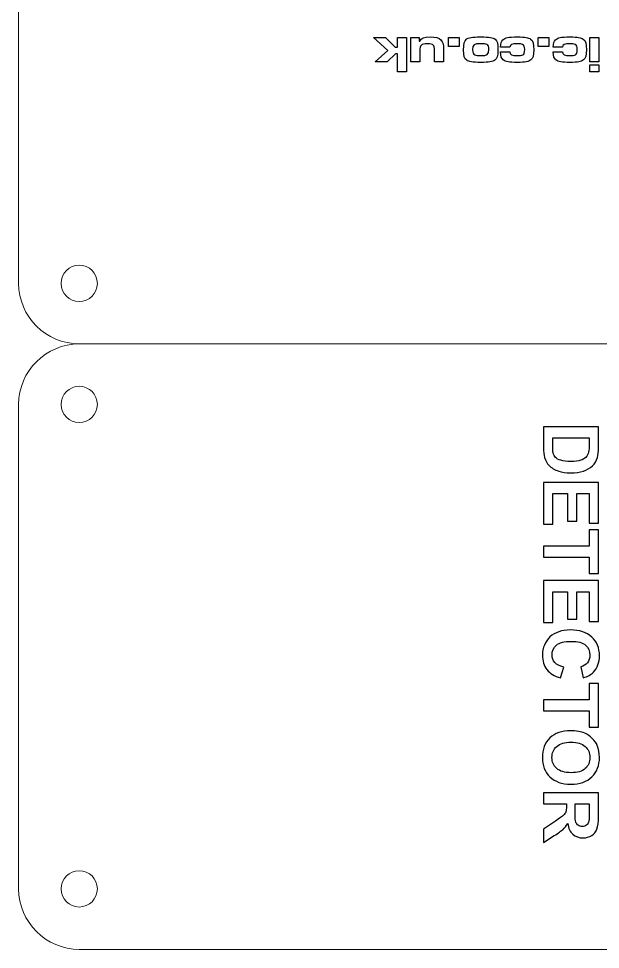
# Model space of a CAD drawing. Header units: millimetres. Extents: x -100 to 87, y -104 to 146.
# Drawn here: x -97.9 to -49.9, y -104.1 to -27.2 of the extents above; entities that cross this region are included whole.
import ezdxf

# ---------------------------------------------------------------- set-up
doc = ezdxf.new("R2010")
doc.units = ezdxf.units.MM
doc.header["$MEASUREMENT"] = 0
doc.layers.add('Layer 1', color=7, linetype='Continuous')

msp = doc.modelspace()

# ---------------------------------------------------------------- linework, layer by layer
at = {"layer": 'Layer 1', "color": 250, "lineweight": 20}
for points, knots in [([(56.0896, -39.0545), (56.0896, -39.0545), (56.0896, -39.0545), (56.0896, -39.0545), (56.0896, -39.0545), (53.9205, -39.0545), (52.1467, -40.7833), (52.0909, -42.9515), (52.0909, -42.9515), (52.0909, -42.9515), (52.0896, -49.0543), (52.0896, -49.0543), (52.0896, -49.0543), (52.0891, -51.8044), (49.8395, -54.0545), (47.0893, -54.0545), (47.0893, -54.0545), (47.0893, -54.0545), (-92.9101, -54.0545), (-92.9101, -54.0545), (-92.9101, -54.0545), (-95.6604, -54.0545), (-97.9104, -51.8044), (-97.9104, -49.0543), (-97.9104, -49.0543), (-97.9104, -49.0543), (-97.9104, -9.0547), (-97.9104, -9.0547), (-97.9104, -9.0547), (-97.9104, -6.3046), (-95.6604, -4.0545), (-92.9101, -4.0545), (-92.9101, -4.0545), (-92.9101, -4.0545), (47.0893, -4.0545), (47.0893, -4.0545), (47.0893, -4.0545), (49.8396, -4.0545), (52.089, -6.3046), (52.0896, -9.0547), (52.0896, -9.0547), (52.0896, -9.0547), (52.0909, -15.1575), (52.0909, -15.1575), (52.0909, -15.1575), (52.1467, -17.3257), (53.9205, -19.0545), (56.0896, -19.0545), (56.0896, -19.0545), (56.0896, -19.0545), (56.0896, -19.0545), (56.0896, -19.0545), (56.0896, -19.0545), (56.0896, -19.0545), (64.2596, -19.0545), (64.2596, -19.0545), (64.2596, -19.0545), (65.8166, -19.0545), (67.0903, -20.1676), (67.0903, -21.5281), (67.0903, -21.5281), (67.0903, -21.5281), (67.0903, -36.581), (67.0903, -36.581), (67.0903, -36.581), (67.0903, -37.9415), (65.8164, -39.0545), (64.2596, -39.0545), (64.2596, -39.0545), (64.2596, -39.0545), (56.0896, -39.0545), (56.0896, -39.0545)], [0, 0, 0, 0, 0.0526316, 0.0526316, 0.0526316, 0.0526316, 0.1052632, 0.1052632, 0.1052632, 0.1052632, 0.1578947, 0.1578947, 0.1578947, 0.1578947, 0.2105263, 0.2105263, 0.2105263, 0.2105263, 0.2631579, 0.2631579, 0.2631579, 0.2631579, 0.3157895, 0.3157895, 0.3157895, 0.3157895, 0.3684211, 0.3684211, 0.3684211, 0.3684211, 0.4210526, 0.4210526, 0.4210526, 0.4210526, 0.4736842, 0.4736842, 0.4736842, 0.4736842, 0.5263158, 0.5263158, 0.5263158, 0.5263158, 0.5789474, 0.5789474, 0.5789474, 0.5789474, 0.6315789, 0.6315789, 0.6315789, 0.6315789, 0.6842105, 0.6842105, 0.6842105, 0.6842105, 0.7368421, 0.7368421, 0.7368421, 0.7368421, 0.7894737, 0.7894737, 0.7894737, 0.7894737, 0.8421053, 0.8421053, 0.8421053, 0.8421053, 0.8947368, 0.8947368, 0.8947368, 0.8947368, 1, 1, 1, 1]), ([(-94.4104, -49.0545), (-94.4104, -49.8829), (-93.7388, -50.5545), (-92.9104, -50.5545), (-92.9104, -50.5545), (-92.082, -50.5545), (-91.4104, -49.8829), (-91.4104, -49.0545), (-91.4104, -49.0545), (-91.4104, -48.2261), (-92.082, -47.5545), (-92.9104, -47.5545), (-92.9104, -47.5545), (-93.7388, -47.5545), (-94.4104, -48.2261), (-94.4104, -49.0545)], [0, 0, 0, 0, 0.2, 0.2, 0.2, 0.2, 0.4, 0.4, 0.4, 0.4, 0.6, 0.6, 0.6, 0.6, 1, 1, 1, 1]), ([(56.0896, -89.0545), (56.0896, -89.0545), (56.0896, -89.0545), (56.0896, -89.0545), (56.0896, -89.0545), (53.9205, -89.0545), (52.1467, -90.7833), (52.0909, -92.9515), (52.0909, -92.9515), (52.0909, -92.9515), (52.0896, -99.0543), (52.0896, -99.0543), (52.0896, -99.0543), (52.0891, -101.8044), (49.8395, -104.0545), (47.0893, -104.0545), (47.0893, -104.0545), (47.0893, -104.0545), (-92.9101, -104.0545), (-92.9101, -104.0545), (-92.9101, -104.0545), (-95.6604, -104.0545), (-97.9104, -101.8044), (-97.9104, -99.0543), (-97.9104, -99.0543), (-97.9104, -99.0543), (-97.9104, -59.0547), (-97.9104, -59.0547), (-97.9104, -59.0547), (-97.9104, -56.3046), (-95.6604, -54.0545), (-92.9101, -54.0545), (-92.9101, -54.0545), (-92.9101, -54.0545), (47.0893, -54.0545), (47.0893, -54.0545), (47.0893, -54.0545), (49.8396, -54.0545), (52.089, -56.3046), (52.0896, -59.0547), (52.0896, -59.0547), (52.0896, -59.0547), (52.0909, -65.1575), (52.0909, -65.1575), (52.0909, -65.1575), (52.1467, -67.3257), (53.9205, -69.0545), (56.0896, -69.0545), (56.0896, -69.0545), (56.0896, -69.0545), (56.0896, -69.0545), (56.0896, -69.0545), (56.0896, -69.0545), (56.0896, -69.0545), (64.2596, -69.0545), (64.2596, -69.0545), (64.2596, -69.0545), (65.8166, -69.0545), (67.0903, -70.1676), (67.0903, -71.5281), (67.0903, -71.5281), (67.0903, -71.5281), (67.0903, -86.581), (67.0903, -86.581), (67.0903, -86.581), (67.0903, -87.9415), (65.8164, -89.0545), (64.2596, -89.0545), (64.2596, -89.0545), (64.2596, -89.0545), (56.0896, -89.0545), (56.0896, -89.0545)], [0, 0, 0, 0, 0.0526316, 0.0526316, 0.0526316, 0.0526316, 0.1052632, 0.1052632, 0.1052632, 0.1052632, 0.1578947, 0.1578947, 0.1578947, 0.1578947, 0.2105263, 0.2105263, 0.2105263, 0.2105263, 0.2631579, 0.2631579, 0.2631579, 0.2631579, 0.3157895, 0.3157895, 0.3157895, 0.3157895, 0.3684211, 0.3684211, 0.3684211, 0.3684211, 0.4210526, 0.4210526, 0.4210526, 0.4210526, 0.4736842, 0.4736842, 0.4736842, 0.4736842, 0.5263158, 0.5263158, 0.5263158, 0.5263158, 0.5789474, 0.5789474, 0.5789474, 0.5789474, 0.6315789, 0.6315789, 0.6315789, 0.6315789, 0.6842105, 0.6842105, 0.6842105, 0.6842105, 0.7368421, 0.7368421, 0.7368421, 0.7368421, 0.7894737, 0.7894737, 0.7894737, 0.7894737, 0.8421053, 0.8421053, 0.8421053, 0.8421053, 0.8947368, 0.8947368, 0.8947368, 0.8947368, 1, 1, 1, 1]), ([(-94.4104, -59.0546), (-94.4104, -59.883), (-93.7388, -60.5546), (-92.9104, -60.5546), (-92.9104, -60.5546), (-92.082, -60.5546), (-91.4104, -59.883), (-91.4104, -59.0546), (-91.4104, -59.0546), (-91.4104, -58.2262), (-92.082, -57.5546), (-92.9104, -57.5546), (-92.9104, -57.5546), (-93.7388, -57.5546), (-94.4104, -58.2262), (-94.4104, -59.0546)], [0, 0, 0, 0, 0.2, 0.2, 0.2, 0.2, 0.4, 0.4, 0.4, 0.4, 0.6, 0.6, 0.6, 0.6, 1, 1, 1, 1]), ([(-94.4104, -99.0545), (-94.4104, -99.8829), (-93.7388, -100.5545), (-92.9104, -100.5545), (-92.9104, -100.5545), (-92.082, -100.5545), (-91.4104, -99.8829), (-91.4104, -99.0545), (-91.4104, -99.0545), (-91.4104, -98.2261), (-92.082, -97.5545), (-92.9104, -97.5545), (-92.9104, -97.5545), (-93.7388, -97.5545), (-94.4104, -98.2261), (-94.4104, -99.0545)], [0, 0, 0, 0, 0.2, 0.2, 0.2, 0.2, 0.4, 0.4, 0.4, 0.4, 0.6, 0.6, 0.6, 0.6, 1, 1, 1, 1])]:
    msp.add_open_spline(points, degree=3, knots=knots, dxfattribs=at)
at = {"layer": 'Layer 1', "color": 250}
for points, knots in [([(-65.8797, -31.5782), (-65.8797, -31.5782), (-65.8797, -28.7546), (-65.8797, -28.7546), (-65.8797, -28.7546), (-65.8797, -28.7546), (-66.629, -28.7546), (-66.629, -28.7546), (-66.629, -28.7546), (-66.629, -28.7546), (-66.629, -29.5589), (-66.629, -29.5589), (-66.629, -29.5589), (-66.629, -29.5589), (-66.8195, -29.5589), (-66.8195, -29.5589), (-66.8195, -29.5589), (-66.8195, -29.5589), (-67.6239, -28.7546), (-67.6239, -28.7546), (-67.6239, -28.7546), (-67.6239, -28.7546), (-68.6187, -28.7546), (-68.6187, -28.7546), (-68.6187, -28.7546), (-68.6187, -28.7546), (-67.4418, -29.8256), (-67.4418, -29.8256), (-67.4418, -29.8256), (-67.4418, -29.8256), (-68.479, -30.757), (-68.479, -30.757), (-68.479, -30.757), (-68.479, -30.757), (-67.4757, -30.757), (-67.4757, -30.757), (-67.4757, -30.757), (-67.4757, -30.757), (-66.7899, -30.105), (-66.7899, -30.105), (-66.7899, -30.105), (-66.7899, -30.105), (-66.629, -30.105), (-66.629, -30.105), (-66.629, -30.105), (-66.629, -30.105), (-66.629, -31.5782), (-66.629, -31.5782), (-66.629, -31.5782), (-66.629, -31.5782), (-65.8797, -31.5782), (-65.8797, -31.5782)], [0, 0, 0, 0, 0.0714286, 0.0714286, 0.0714286, 0.0714286, 0.1428571, 0.1428571, 0.1428571, 0.1428571, 0.2142857, 0.2142857, 0.2142857, 0.2142857, 0.2857143, 0.2857143, 0.2857143, 0.2857143, 0.3571429, 0.3571429, 0.3571429, 0.3571429, 0.4285714, 0.4285714, 0.4285714, 0.4285714, 0.5, 0.5, 0.5, 0.5, 0.5714286, 0.5714286, 0.5714286, 0.5714286, 0.6428571, 0.6428571, 0.6428571, 0.6428571, 0.7142857, 0.7142857, 0.7142857, 0.7142857, 0.7857143, 0.7857143, 0.7857143, 0.7857143, 0.8571429, 0.8571429, 0.8571429, 0.8571429, 1, 1, 1, 1]), ([(-65.5453, -28.7546), (-65.5453, -28.7546), (-65.5453, -30.757), (-65.5453, -30.757), (-65.5453, -30.757), (-65.5453, -30.757), (-64.796, -30.757), (-64.796, -30.757), (-64.796, -30.757), (-64.796, -30.757), (-64.796, -29.9526), (-64.796, -29.9526), (-64.796, -29.9526), (-64.796, -29.5801), (-64.7706, -29.4743), (-64.6648, -29.3811), (-64.6648, -29.3811), (-64.5716, -29.3007), (-64.4319, -29.2711), (-64.1695, -29.2711), (-64.1695, -29.2711), (-63.8901, -29.2711), (-63.7673, -29.2965), (-63.6826, -29.3811), (-63.6826, -29.3811), (-63.6022, -29.4616), (-63.581, -29.5505), (-63.581, -29.8426), (-63.581, -29.8426), (-63.581, -29.8426), (-63.581, -30.757), (-63.581, -30.757), (-63.581, -30.757), (-63.581, -30.757), (-62.8317, -30.757), (-62.8317, -30.757), (-62.8317, -30.757), (-62.8317, -30.757), (-62.8317, -29.8426), (-62.8317, -29.8426), (-62.8317, -29.8426), (-62.8317, -29.2965), (-62.8698, -29.1441), (-63.0519, -28.9578), (-63.0519, -28.9578), (-63.2297, -28.7758), (-63.4837, -28.7038), (-63.9451, -28.7038), (-63.9451, -28.7038), (-64.4489, -28.7038), (-64.6859, -28.8012), (-64.8002, -29.0552), (-64.8002, -29.0552), (-64.8002, -29.0552), (-64.8383, -29.0552), (-64.8383, -29.0552), (-64.8383, -29.0552), (-64.8383, -29.0552), (-64.8383, -28.7546), (-64.8383, -28.7546), (-64.8383, -28.7546), (-64.8383, -28.7546), (-65.5453, -28.7546), (-65.5453, -28.7546)], [0, 0, 0, 0, 0.0588235, 0.0588235, 0.0588235, 0.0588235, 0.1176471, 0.1176471, 0.1176471, 0.1176471, 0.1764706, 0.1764706, 0.1764706, 0.1764706, 0.2352941, 0.2352941, 0.2352941, 0.2352941, 0.2941176, 0.2941176, 0.2941176, 0.2941176, 0.3529412, 0.3529412, 0.3529412, 0.3529412, 0.4117647, 0.4117647, 0.4117647, 0.4117647, 0.4705882, 0.4705882, 0.4705882, 0.4705882, 0.5294118, 0.5294118, 0.5294118, 0.5294118, 0.5882353, 0.5882353, 0.5882353, 0.5882353, 0.6470588, 0.6470588, 0.6470588, 0.6470588, 0.7058824, 0.7058824, 0.7058824, 0.7058824, 0.7647059, 0.7647059, 0.7647059, 0.7647059, 0.8235294, 0.8235294, 0.8235294, 0.8235294, 0.8823529, 0.8823529, 0.8823529, 0.8823529, 1, 1, 1, 1]), ([(-61.5321, -29.5039), (-61.5321, -29.5039), (-61.5321, -28.7546), (-61.5321, -28.7546), (-61.5321, -28.7546), (-61.5321, -28.7546), (-62.4338, -28.7546), (-62.4338, -28.7546), (-62.4338, -28.7546), (-62.4338, -28.7546), (-62.4338, -29.5039), (-62.4338, -29.5039), (-62.4338, -29.5039), (-62.4338, -29.5039), (-61.5321, -29.5039), (-61.5321, -29.5039)], [0, 0, 0, 0, 0.2, 0.2, 0.2, 0.2, 0.4, 0.4, 0.4, 0.4, 0.6, 0.6, 0.6, 0.6, 1, 1, 1, 1]), ([(-59.7626, -30.8078), (-59.0852, -30.8078), (-58.7889, -30.7612), (-58.6026, -30.6257), (-58.6026, -30.6257), (-58.4079, -30.4818), (-58.3444, -30.2871), (-58.3444, -29.8214), (-58.3444, -29.8214), (-58.3444, -29.2414), (-58.391, -29.0552), (-58.5772, -28.9028), (-58.5772, -28.9028), (-58.7677, -28.7461), (-59.026, -28.7038), (-59.7668, -28.7038), (-59.7668, -28.7038), (-60.4991, -28.7038), (-60.7574, -28.7461), (-60.9479, -28.9028), (-60.9479, -28.9028), (-61.1299, -29.0509), (-61.1807, -29.2457), (-61.1807, -29.7918), (-61.1807, -29.7918), (-61.1807, -30.2913), (-61.1214, -30.4776), (-60.9225, -30.6257), (-60.9225, -30.6257), (-60.7362, -30.7612), (-60.4399, -30.8078), (-59.7626, -30.8078)], [0, 0, 0, 0, 0.1111111, 0.1111111, 0.1111111, 0.1111111, 0.2222222, 0.2222222, 0.2222222, 0.2222222, 0.3333333, 0.3333333, 0.3333333, 0.3333333, 0.4444444, 0.4444444, 0.4444444, 0.4444444, 0.5555556, 0.5555556, 0.5555556, 0.5555556, 0.6666667, 0.6666667, 0.6666667, 0.6666667, 0.7777778, 0.7777778, 0.7777778, 0.7777778, 1, 1, 1, 1]), ([(-57.3623, -29.5589), (-57.3284, -29.3303), (-57.1972, -29.2668), (-56.7654, -29.2668), (-56.7654, -29.2668), (-56.5622, -29.2668), (-56.3928, -29.288), (-56.3039, -29.3303), (-56.3039, -29.3303), (-56.1769, -29.3854), (-56.1346, -29.4912), (-56.1346, -29.7452), (-56.1346, -29.7452), (-56.1346, -30.0077), (-56.1769, -30.1347), (-56.287, -30.1855), (-56.287, -30.1855), (-56.3717, -30.2278), (-56.541, -30.249), (-56.7527, -30.249), (-56.7527, -30.249), (-57.1887, -30.249), (-57.3411, -30.1728), (-57.3665, -29.9442), (-57.3665, -29.9442), (-57.3665, -29.9442), (-58.1285, -29.9442), (-58.1285, -29.9442), (-58.1285, -29.9442), (-58.1158, -30.3209), (-58.0607, -30.4776), (-57.8999, -30.6046), (-57.8999, -30.6046), (-57.7094, -30.757), (-57.413, -30.812), (-56.7527, -30.812), (-56.7527, -30.812), (-56.0796, -30.812), (-55.8129, -30.7654), (-55.6224, -30.6088), (-55.6224, -30.6088), (-55.4446, -30.4649), (-55.3853, -30.2532), (-55.3853, -29.7706), (-55.3853, -29.7706), (-55.3853, -29.2414), (-55.4488, -29.0255), (-55.6435, -28.8901), (-55.6435, -28.8901), (-55.8425, -28.7461), (-56.1007, -28.7038), (-56.7146, -28.7038), (-56.7146, -28.7038), (-57.5019, -28.7038), (-57.7475, -28.7546), (-57.938, -28.9493), (-57.938, -28.9493), (-58.0692, -29.0806), (-58.1115, -29.2245), (-58.1242, -29.5589), (-58.1242, -29.5589), (-58.1242, -29.5589), (-57.3623, -29.5589), (-57.3623, -29.5589)], [0, 0, 0, 0, 0.0588235, 0.0588235, 0.0588235, 0.0588235, 0.1176471, 0.1176471, 0.1176471, 0.1176471, 0.1764706, 0.1764706, 0.1764706, 0.1764706, 0.2352941, 0.2352941, 0.2352941, 0.2352941, 0.2941176, 0.2941176, 0.2941176, 0.2941176, 0.3529412, 0.3529412, 0.3529412, 0.3529412, 0.4117647, 0.4117647, 0.4117647, 0.4117647, 0.4705882, 0.4705882, 0.4705882, 0.4705882, 0.5294118, 0.5294118, 0.5294118, 0.5294118, 0.5882353, 0.5882353, 0.5882353, 0.5882353, 0.6470588, 0.6470588, 0.6470588, 0.6470588, 0.7058824, 0.7058824, 0.7058824, 0.7058824, 0.7647059, 0.7647059, 0.7647059, 0.7647059, 0.8235294, 0.8235294, 0.8235294, 0.8235294, 0.8823529, 0.8823529, 0.8823529, 0.8823529, 1, 1, 1, 1]), ([(-54.128, -29.5039), (-54.128, -29.5039), (-54.128, -28.7546), (-54.128, -28.7546), (-54.128, -28.7546), (-54.128, -28.7546), (-55.0297, -28.7546), (-55.0297, -28.7546), (-55.0297, -28.7546), (-55.0297, -28.7546), (-55.0297, -29.5039), (-55.0297, -29.5039), (-55.0297, -29.5039), (-55.0297, -29.5039), (-54.128, -29.5039), (-54.128, -29.5039)], [0, 0, 0, 0, 0.2, 0.2, 0.2, 0.2, 0.4, 0.4, 0.4, 0.4, 0.6, 0.6, 0.6, 0.6, 1, 1, 1, 1]), ([(-53.0189, -29.5589), (-52.985, -29.3303), (-52.8538, -29.2668), (-52.422, -29.2668), (-52.422, -29.2668), (-52.2188, -29.2668), (-52.0494, -29.288), (-51.9605, -29.3303), (-51.9605, -29.3303), (-51.8335, -29.3854), (-51.7912, -29.4912), (-51.7912, -29.7452), (-51.7912, -29.7452), (-51.7912, -30.0077), (-51.8335, -30.1347), (-51.9436, -30.1855), (-51.9436, -30.1855), (-52.0283, -30.2278), (-52.1976, -30.249), (-52.4093, -30.249), (-52.4093, -30.249), (-52.8453, -30.249), (-52.9977, -30.1728), (-53.0231, -29.9442), (-53.0231, -29.9442), (-53.0231, -29.9442), (-53.7851, -29.9442), (-53.7851, -29.9442), (-53.7851, -29.9442), (-53.7724, -30.3209), (-53.7173, -30.4776), (-53.5565, -30.6046), (-53.5565, -30.6046), (-53.366, -30.757), (-53.0696, -30.812), (-52.4093, -30.812), (-52.4093, -30.812), (-51.7362, -30.812), (-51.4695, -30.7654), (-51.279, -30.6088), (-51.279, -30.6088), (-51.1012, -30.4649), (-51.0419, -30.2532), (-51.0419, -29.7706), (-51.0419, -29.7706), (-51.0419, -29.2414), (-51.1054, -29.0255), (-51.3001, -28.8901), (-51.3001, -28.8901), (-51.4991, -28.7461), (-51.7573, -28.7038), (-52.3712, -28.7038), (-52.3712, -28.7038), (-53.1585, -28.7038), (-53.4041, -28.7546), (-53.5946, -28.9493), (-53.5946, -28.9493), (-53.7258, -29.0806), (-53.7681, -29.2245), (-53.7808, -29.5589), (-53.7808, -29.5589), (-53.7808, -29.5589), (-53.0189, -29.5589), (-53.0189, -29.5589)], [0, 0, 0, 0, 0.0588235, 0.0588235, 0.0588235, 0.0588235, 0.1176471, 0.1176471, 0.1176471, 0.1176471, 0.1764706, 0.1764706, 0.1764706, 0.1764706, 0.2352941, 0.2352941, 0.2352941, 0.2352941, 0.2941176, 0.2941176, 0.2941176, 0.2941176, 0.3529412, 0.3529412, 0.3529412, 0.3529412, 0.4117647, 0.4117647, 0.4117647, 0.4117647, 0.4705882, 0.4705882, 0.4705882, 0.4705882, 0.5294118, 0.5294118, 0.5294118, 0.5294118, 0.5882353, 0.5882353, 0.5882353, 0.5882353, 0.6470588, 0.6470588, 0.6470588, 0.6470588, 0.7058824, 0.7058824, 0.7058824, 0.7058824, 0.7647059, 0.7647059, 0.7647059, 0.7647059, 0.8235294, 0.8235294, 0.8235294, 0.8235294, 0.8823529, 0.8823529, 0.8823529, 0.8823529, 1, 1, 1, 1]), ([(-50.0089, -30.757), (-50.0089, -30.757), (-50.0089, -28.7546), (-50.0089, -28.7546), (-50.0089, -28.7546), (-50.0089, -28.7546), (-50.7582, -28.7546), (-50.7582, -28.7546), (-50.7582, -28.7546), (-50.7582, -28.7546), (-50.7582, -30.757), (-50.7582, -30.757), (-50.7582, -30.757), (-50.7582, -30.757), (-50.0089, -30.757), (-50.0089, -30.757)], [0, 0, 0, 0, 0.2, 0.2, 0.2, 0.2, 0.4, 0.4, 0.4, 0.4, 0.6, 0.6, 0.6, 0.6, 1, 1, 1, 1]), ([(-59.7668, -30.2447), (-59.9869, -30.2447), (-60.169, -30.2236), (-60.2579, -30.1812), (-60.2579, -30.1812), (-60.3891, -30.1262), (-60.4314, -30.0246), (-60.4314, -29.7621), (-60.4314, -29.7621), (-60.4314, -29.3388), (-60.3341, -29.2668), (-59.7668, -29.2668), (-59.7668, -29.2668), (-59.5213, -29.2668), (-59.3477, -29.288), (-59.2546, -29.3346), (-59.2546, -29.3346), (-59.1276, -29.3896), (-59.0937, -29.4827), (-59.0937, -29.741), (-59.0937, -29.741), (-59.0937, -30.1685), (-59.1995, -30.2447), (-59.7668, -30.2447)], [0, 0, 0, 0, 0.1428571, 0.1428571, 0.1428571, 0.1428571, 0.2857143, 0.2857143, 0.2857143, 0.2857143, 0.4285714, 0.4285714, 0.4285714, 0.4285714, 0.5714286, 0.5714286, 0.5714286, 0.5714286, 0.7142857, 0.7142857, 0.7142857, 0.7142857, 1, 1, 1, 1]), ([(-50.0089, -31.5782), (-50.0089, -31.5782), (-50.0089, -31.0152), (-50.0089, -31.0152), (-50.0089, -31.0152), (-50.0089, -31.0152), (-50.7582, -31.0152), (-50.7582, -31.0152), (-50.7582, -31.0152), (-50.7582, -31.0152), (-50.7582, -31.5782), (-50.7582, -31.5782), (-50.7582, -31.5782), (-50.7582, -31.5782), (-50.0089, -31.5782), (-50.0089, -31.5782)], [0, 0, 0, 0, 0.2, 0.2, 0.2, 0.2, 0.4, 0.4, 0.4, 0.4, 0.6, 0.6, 0.6, 0.6, 1, 1, 1, 1]), ([(-50.0434, -60.9025), (-50.0434, -60.9025), (-50.0434, -62.5767), (-50.0434, -62.5767), (-50.0434, -62.5767), (-50.0434, -62.9546), (-50.072, -63.2424), (-50.1302, -63.4403), (-50.1302, -63.4403), (-50.2085, -63.706), (-50.3482, -63.9346), (-50.5493, -64.124), (-50.5493, -64.124), (-50.7493, -64.3145), (-50.9948, -64.4585), (-51.2859, -64.5579), (-51.2859, -64.5579), (-51.5759, -64.6564), (-51.9346, -64.7061), (-52.3601, -64.7061), (-52.3601, -64.7061), (-52.7347, -64.7061), (-53.0565, -64.6595), (-53.3274, -64.5664), (-53.3274, -64.5664), (-53.6587, -64.4532), (-53.9264, -64.2912), (-54.1307, -64.0806), (-54.1307, -64.0806), (-54.2863, -63.9219), (-54.4069, -63.707), (-54.4937, -63.4372), (-54.4937, -63.4372), (-54.5582, -63.235), (-54.59, -62.9651), (-54.59, -62.6265), (-54.59, -62.6265), (-54.59, -62.6265), (-54.59, -60.9025), (-54.59, -60.9025), (-54.59, -60.9025), (-54.59, -60.9025), (-50.0434, -60.9025), (-50.0434, -60.9025)], [0, 0, 0, 0, 0.0833333, 0.0833333, 0.0833333, 0.0833333, 0.1666667, 0.1666667, 0.1666667, 0.1666667, 0.25, 0.25, 0.25, 0.25, 0.3333333, 0.3333333, 0.3333333, 0.3333333, 0.4166667, 0.4166667, 0.4166667, 0.4166667, 0.5, 0.5, 0.5, 0.5, 0.5833333, 0.5833333, 0.5833333, 0.5833333, 0.6666667, 0.6666667, 0.6666667, 0.6666667, 0.75, 0.75, 0.75, 0.75, 0.8333333, 0.8333333, 0.8333333, 0.8333333, 1, 1, 1, 1]), ([(-50.8117, -61.8232), (-50.8117, -61.8232), (-53.8216, -61.8232), (-53.8216, -61.8232), (-53.8216, -61.8232), (-53.8216, -61.8232), (-53.8216, -62.5058), (-53.8216, -62.5058), (-53.8216, -62.5058), (-53.8216, -62.7609), (-53.8068, -62.945), (-53.7783, -63.0583), (-53.7783, -63.0583), (-53.7412, -63.2075), (-53.6777, -63.3303), (-53.5888, -63.4276), (-53.5888, -63.4276), (-53.4999, -63.5261), (-53.3539, -63.6054), (-53.1507, -63.6668), (-53.1507, -63.6668), (-52.9475, -63.7293), (-52.6691, -63.76), (-52.3178, -63.76), (-52.3178, -63.76), (-51.9664, -63.76), (-51.6976, -63.7293), (-51.5092, -63.6668), (-51.5092, -63.6668), (-51.3208, -63.6054), (-51.1748, -63.5187), (-51.0689, -63.4075), (-51.0689, -63.4075), (-50.9641, -63.2964), (-50.8922, -63.1556), (-50.8551, -62.9842), (-50.8551, -62.9842), (-50.8266, -62.8572), (-50.8117, -62.6064), (-50.8117, -62.2338), (-50.8117, -62.2338), (-50.8117, -62.2338), (-50.8117, -61.8232), (-50.8117, -61.8232)], [0, 0, 0, 0, 0.0833333, 0.0833333, 0.0833333, 0.0833333, 0.1666667, 0.1666667, 0.1666667, 0.1666667, 0.25, 0.25, 0.25, 0.25, 0.3333333, 0.3333333, 0.3333333, 0.3333333, 0.4166667, 0.4166667, 0.4166667, 0.4166667, 0.5, 0.5, 0.5, 0.5, 0.5833333, 0.5833333, 0.5833333, 0.5833333, 0.6666667, 0.6666667, 0.6666667, 0.6666667, 0.75, 0.75, 0.75, 0.75, 0.8333333, 0.8333333, 0.8333333, 0.8333333, 1, 1, 1, 1]), ([(-54.59, -65.4883), (-54.59, -65.4883), (-50.0434, -65.4883), (-50.0434, -65.4883), (-50.0434, -65.4883), (-50.0434, -65.4883), (-50.0434, -68.8538), (-50.0434, -68.8538), (-50.0434, -68.8538), (-50.0434, -68.8538), (-50.8117, -68.8538), (-50.8117, -68.8538), (-50.8117, -68.8538), (-50.8117, -68.8538), (-50.8117, -66.409), (-50.8117, -66.409), (-50.8117, -66.409), (-50.8117, -66.409), (-51.8214, -66.409), (-51.8214, -66.409), (-51.8214, -66.409), (-51.8214, -66.409), (-51.8214, -68.6823), (-51.8214, -68.6823), (-51.8214, -68.6823), (-51.8214, -68.6823), (-52.5897, -68.6823), (-52.5897, -68.6823), (-52.5897, -68.6823), (-52.5897, -68.6823), (-52.5897, -66.409), (-52.5897, -66.409), (-52.5897, -66.409), (-52.5897, -66.409), (-53.8216, -66.409), (-53.8216, -66.409), (-53.8216, -66.409), (-53.8216, -66.409), (-53.8216, -68.9427), (-53.8216, -68.9427), (-53.8216, -68.9427), (-53.8216, -68.9427), (-54.59, -68.9427), (-54.59, -68.9427), (-54.59, -68.9427), (-54.59, -68.9427), (-54.59, -65.4883), (-54.59, -65.4883)], [0, 0, 0, 0, 0.0769231, 0.0769231, 0.0769231, 0.0769231, 0.1538462, 0.1538462, 0.1538462, 0.1538462, 0.2307692, 0.2307692, 0.2307692, 0.2307692, 0.3076923, 0.3076923, 0.3076923, 0.3076923, 0.3846154, 0.3846154, 0.3846154, 0.3846154, 0.4615385, 0.4615385, 0.4615385, 0.4615385, 0.5384615, 0.5384615, 0.5384615, 0.5384615, 0.6153846, 0.6153846, 0.6153846, 0.6153846, 0.6923077, 0.6923077, 0.6923077, 0.6923077, 0.7692308, 0.7692308, 0.7692308, 0.7692308, 0.8461538, 0.8461538, 0.8461538, 0.8461538, 1, 1, 1, 1]), ([(-54.59, -70.7461), (-54.59, -70.7461), (-50.8117, -70.7461), (-50.8117, -70.7461), (-50.8117, -70.7461), (-50.8117, -70.7461), (-50.8117, -69.3999), (-50.8117, -69.3999), (-50.8117, -69.3999), (-50.8117, -69.3999), (-50.0434, -69.3999), (-50.0434, -69.3999), (-50.0434, -69.3999), (-50.0434, -69.3999), (-50.0434, -73.0067), (-50.0434, -73.0067), (-50.0434, -73.0067), (-50.0434, -73.0067), (-50.8117, -73.0067), (-50.8117, -73.0067), (-50.8117, -73.0067), (-50.8117, -73.0067), (-50.8117, -71.6669), (-50.8117, -71.6669), (-50.8117, -71.6669), (-50.8117, -71.6669), (-54.59, -71.6669), (-54.59, -71.6669), (-54.59, -71.6669), (-54.59, -71.6669), (-54.59, -70.7461), (-54.59, -70.7461)], [0, 0, 0, 0, 0.1111111, 0.1111111, 0.1111111, 0.1111111, 0.2222222, 0.2222222, 0.2222222, 0.2222222, 0.3333333, 0.3333333, 0.3333333, 0.3333333, 0.4444444, 0.4444444, 0.4444444, 0.4444444, 0.5555556, 0.5555556, 0.5555556, 0.5555556, 0.6666667, 0.6666667, 0.6666667, 0.6666667, 0.7777778, 0.7777778, 0.7777778, 0.7777778, 1, 1, 1, 1]), ([(-54.59, -73.6026), (-54.59, -73.6026), (-50.0434, -73.6026), (-50.0434, -73.6026), (-50.0434, -73.6026), (-50.0434, -73.6026), (-50.0434, -76.9681), (-50.0434, -76.9681), (-50.0434, -76.9681), (-50.0434, -76.9681), (-50.8117, -76.9681), (-50.8117, -76.9681), (-50.8117, -76.9681), (-50.8117, -76.9681), (-50.8117, -74.5233), (-50.8117, -74.5233), (-50.8117, -74.5233), (-50.8117, -74.5233), (-51.8214, -74.5233), (-51.8214, -74.5233), (-51.8214, -74.5233), (-51.8214, -74.5233), (-51.8214, -76.7966), (-51.8214, -76.7966), (-51.8214, -76.7966), (-51.8214, -76.7966), (-52.5897, -76.7966), (-52.5897, -76.7966), (-52.5897, -76.7966), (-52.5897, -76.7966), (-52.5897, -74.5233), (-52.5897, -74.5233), (-52.5897, -74.5233), (-52.5897, -74.5233), (-53.8216, -74.5233), (-53.8216, -74.5233), (-53.8216, -74.5233), (-53.8216, -74.5233), (-53.8216, -77.057), (-53.8216, -77.057), (-53.8216, -77.057), (-53.8216, -77.057), (-54.59, -77.057), (-54.59, -77.057), (-54.59, -77.057), (-54.59, -77.057), (-54.59, -73.6026), (-54.59, -73.6026)], [0, 0, 0, 0, 0.0769231, 0.0769231, 0.0769231, 0.0769231, 0.1538462, 0.1538462, 0.1538462, 0.1538462, 0.2307692, 0.2307692, 0.2307692, 0.2307692, 0.3076923, 0.3076923, 0.3076923, 0.3076923, 0.3846154, 0.3846154, 0.3846154, 0.3846154, 0.4615385, 0.4615385, 0.4615385, 0.4615385, 0.5384615, 0.5384615, 0.5384615, 0.5384615, 0.6153846, 0.6153846, 0.6153846, 0.6153846, 0.6923077, 0.6923077, 0.6923077, 0.6923077, 0.7692308, 0.7692308, 0.7692308, 0.7692308, 0.8461538, 0.8461538, 0.8461538, 0.8461538, 1, 1, 1, 1]), ([(-52.9136, -80.7464), (-52.9136, -80.7464), (-53.1866, -81.6354), (-53.1866, -81.6354), (-53.1866, -81.6354), (-53.6872, -81.4988), (-54.0587, -81.2713), (-54.3021, -80.9538), (-54.3021, -80.9538), (-54.5445, -80.6363), (-54.6662, -80.2341), (-54.6662, -79.7462), (-54.6662, -79.7462), (-54.6662, -79.1419), (-54.4598, -78.6456), (-54.0471, -78.2561), (-54.0471, -78.2561), (-53.6343, -77.8677), (-53.0702, -77.673), (-52.3537, -77.673), (-52.3537, -77.673), (-51.597, -77.673), (-51.0086, -77.8687), (-50.5895, -78.2593), (-50.5895, -78.2593), (-50.1704, -78.6498), (-49.9608, -79.1641), (-49.9608, -79.8013), (-49.9608, -79.8013), (-49.9608, -80.3579), (-50.1259, -80.8099), (-50.4551, -81.157), (-50.4551, -81.157), (-50.6498, -81.3644), (-50.9292, -81.5189), (-51.2943, -81.6227), (-51.2943, -81.6227), (-51.2943, -81.6227), (-51.5102, -80.7146), (-51.5102, -80.7146), (-51.5102, -80.7146), (-51.2753, -80.6606), (-51.089, -80.5484), (-50.9525, -80.3781), (-50.9525, -80.3781), (-50.816, -80.2066), (-50.7482, -79.9992), (-50.7482, -79.7558), (-50.7482, -79.7558), (-50.7482, -79.4181), (-50.8689, -79.144), (-51.1113, -78.9345), (-51.1113, -78.9345), (-51.3526, -78.7239), (-51.7441, -78.6191), (-52.286, -78.6191), (-52.286, -78.6191), (-52.8596, -78.6191), (-53.2692, -78.7228), (-53.5126, -78.9292), (-53.5126, -78.9292), (-53.7571, -79.1366), (-53.8788, -79.4054), (-53.8788, -79.7367), (-53.8788, -79.7367), (-53.8788, -79.9812), (-53.8015, -80.1918), (-53.646, -80.3675), (-53.646, -80.3675), (-53.4904, -80.5432), (-53.247, -80.6702), (-52.9136, -80.7464)], [0, 0, 0, 0, 0.0526316, 0.0526316, 0.0526316, 0.0526316, 0.1052632, 0.1052632, 0.1052632, 0.1052632, 0.1578947, 0.1578947, 0.1578947, 0.1578947, 0.2105263, 0.2105263, 0.2105263, 0.2105263, 0.2631579, 0.2631579, 0.2631579, 0.2631579, 0.3157895, 0.3157895, 0.3157895, 0.3157895, 0.3684211, 0.3684211, 0.3684211, 0.3684211, 0.4210526, 0.4210526, 0.4210526, 0.4210526, 0.4736842, 0.4736842, 0.4736842, 0.4736842, 0.5263158, 0.5263158, 0.5263158, 0.5263158, 0.5789474, 0.5789474, 0.5789474, 0.5789474, 0.6315789, 0.6315789, 0.6315789, 0.6315789, 0.6842105, 0.6842105, 0.6842105, 0.6842105, 0.7368421, 0.7368421, 0.7368421, 0.7368421, 0.7894737, 0.7894737, 0.7894737, 0.7894737, 0.8421053, 0.8421053, 0.8421053, 0.8421053, 0.8947368, 0.8947368, 0.8947368, 0.8947368, 1, 1, 1, 1]), ([(-54.59, -83.4462), (-54.59, -83.4462), (-50.8117, -83.4462), (-50.8117, -83.4462), (-50.8117, -83.4462), (-50.8117, -83.4462), (-50.8117, -82.1), (-50.8117, -82.1), (-50.8117, -82.1), (-50.8117, -82.1), (-50.0434, -82.1), (-50.0434, -82.1), (-50.0434, -82.1), (-50.0434, -82.1), (-50.0434, -85.7068), (-50.0434, -85.7068), (-50.0434, -85.7068), (-50.0434, -85.7068), (-50.8117, -85.7068), (-50.8117, -85.7068), (-50.8117, -85.7068), (-50.8117, -85.7068), (-50.8117, -84.367), (-50.8117, -84.367), (-50.8117, -84.367), (-50.8117, -84.367), (-54.59, -84.367), (-54.59, -84.367), (-54.59, -84.367), (-54.59, -84.367), (-54.59, -83.4462), (-54.59, -83.4462)], [0, 0, 0, 0, 0.1111111, 0.1111111, 0.1111111, 0.1111111, 0.2222222, 0.2222222, 0.2222222, 0.2222222, 0.3333333, 0.3333333, 0.3333333, 0.3333333, 0.4444444, 0.4444444, 0.4444444, 0.4444444, 0.5555556, 0.5555556, 0.5555556, 0.5555556, 0.6666667, 0.6666667, 0.6666667, 0.6666667, 0.7777778, 0.7777778, 0.7777778, 0.7777778, 1, 1, 1, 1]), ([(-52.3442, -85.9979), (-51.8807, -85.9979), (-51.4912, -86.0666), (-51.1758, -86.2063), (-51.1758, -86.2063), (-50.944, -86.309), (-50.7355, -86.4508), (-50.5514, -86.6297), (-50.5514, -86.6297), (-50.3672, -86.8085), (-50.2307, -87.0043), (-50.1408, -87.2171), (-50.1408, -87.2171), (-50.0212, -87.5007), (-49.9608, -87.8277), (-49.9608, -88.1981), (-49.9608, -88.1981), (-49.9608, -88.8691), (-50.1693, -89.4046), (-50.5853, -89.8079), (-50.5853, -89.8079), (-51.0022, -90.21), (-51.5812, -90.4111), (-52.323, -90.4111), (-52.323, -90.4111), (-53.0586, -90.4111), (-53.6343, -90.2111), (-54.0492, -89.8121), (-54.0492, -89.8121), (-54.4651, -89.4131), (-54.6726, -88.8786), (-54.6726, -88.2108), (-54.6726, -88.2108), (-54.6726, -87.5346), (-54.4662, -86.9959), (-54.0524, -86.5969), (-54.0524, -86.5969), (-53.6396, -86.1979), (-53.0702, -85.9979), (-52.3442, -85.9979)], [0, 0, 0, 0, 0.0909091, 0.0909091, 0.0909091, 0.0909091, 0.1818182, 0.1818182, 0.1818182, 0.1818182, 0.2727273, 0.2727273, 0.2727273, 0.2727273, 0.3636364, 0.3636364, 0.3636364, 0.3636364, 0.4545455, 0.4545455, 0.4545455, 0.4545455, 0.5454545, 0.5454545, 0.5454545, 0.5454545, 0.6363636, 0.6363636, 0.6363636, 0.6363636, 0.7272727, 0.7272727, 0.7272727, 0.7272727, 0.8181818, 0.8181818, 0.8181818, 0.8181818, 1, 1, 1, 1]), ([(-52.3135, -86.944), (-52.8289, -86.944), (-53.2195, -87.0636), (-53.4862, -87.3017), (-53.4862, -87.3017), (-53.7518, -87.5398), (-53.8851, -87.8425), (-53.8851, -88.2087), (-53.8851, -88.2087), (-53.8851, -88.576), (-53.7529, -88.8765), (-53.4893, -89.1125), (-53.4893, -89.1125), (-53.2247, -89.3475), (-52.8289, -89.465), (-52.3008, -89.465), (-52.3008, -89.465), (-51.7791, -89.465), (-51.3896, -89.3507), (-51.1335, -89.121), (-51.1335, -89.121), (-50.8763, -88.8924), (-50.7482, -88.5887), (-50.7482, -88.2087), (-50.7482, -88.2087), (-50.7482, -87.8298), (-50.8784, -87.524), (-51.1377, -87.2922), (-51.1377, -87.2922), (-51.3981, -87.0604), (-51.7896, -86.944), (-52.3135, -86.944)], [0, 0, 0, 0, 0.1111111, 0.1111111, 0.1111111, 0.1111111, 0.2222222, 0.2222222, 0.2222222, 0.2222222, 0.3333333, 0.3333333, 0.3333333, 0.3333333, 0.4444444, 0.4444444, 0.4444444, 0.4444444, 0.5555556, 0.5555556, 0.5555556, 0.5555556, 0.6666667, 0.6666667, 0.6666667, 0.6666667, 0.7777778, 0.7777778, 0.7777778, 0.7777778, 1, 1, 1, 1]), ([(-54.59, -91.1276), (-54.59, -91.1276), (-50.0434, -91.1276), (-50.0434, -91.1276), (-50.0434, -91.1276), (-50.0434, -91.1276), (-50.0434, -93.0611), (-50.0434, -93.0611), (-50.0434, -93.0611), (-50.0434, -93.5469), (-50.0847, -93.9004), (-50.1662, -94.1205), (-50.1662, -94.1205), (-50.2477, -94.3417), (-50.3926, -94.5174), (-50.6011, -94.6497), (-50.6011, -94.6497), (-50.8107, -94.782), (-51.0488, -94.8487), (-51.3176, -94.8487), (-51.3176, -94.8487), (-51.6595, -94.8487), (-51.941, -94.7492), (-52.1632, -94.5491), (-52.1632, -94.5491), (-52.3855, -94.3491), (-52.5252, -94.0507), (-52.5834, -93.6527), (-52.5834, -93.6527), (-52.6988, -93.8506), (-52.8258, -94.0136), (-52.9644, -94.1417), (-52.9644, -94.1417), (-53.103, -94.2708), (-53.3496, -94.4444), (-53.7031, -94.6624), (-53.7031, -94.6624), (-53.7031, -94.6624), (-54.59, -95.217), (-54.59, -95.217), (-54.59, -95.217), (-54.59, -95.217), (-54.59, -94.1195), (-54.59, -94.1195), (-54.59, -94.1195), (-54.59, -94.1195), (-53.5973, -93.4612), (-53.5973, -93.4612), (-53.5973, -93.4612), (-53.2449, -93.2241), (-53.0226, -93.0632), (-52.9305, -92.9754), (-52.9305, -92.9754), (-52.8395, -92.8886), (-52.776, -92.7965), (-52.7421, -92.6992), (-52.7421, -92.6992), (-52.7083, -92.6008), (-52.6913, -92.4462), (-52.6913, -92.2346), (-52.6913, -92.2346), (-52.6913, -92.2346), (-52.6913, -92.0483), (-52.6913, -92.0483), (-52.6913, -92.0483), (-52.6913, -92.0483), (-54.59, -92.0483), (-54.59, -92.0483), (-54.59, -92.0483), (-54.59, -92.0483), (-54.59, -91.1276), (-54.59, -91.1276)], [0, 0, 0, 0, 0.0526316, 0.0526316, 0.0526316, 0.0526316, 0.1052632, 0.1052632, 0.1052632, 0.1052632, 0.1578947, 0.1578947, 0.1578947, 0.1578947, 0.2105263, 0.2105263, 0.2105263, 0.2105263, 0.2631579, 0.2631579, 0.2631579, 0.2631579, 0.3157895, 0.3157895, 0.3157895, 0.3157895, 0.3684211, 0.3684211, 0.3684211, 0.3684211, 0.4210526, 0.4210526, 0.4210526, 0.4210526, 0.4736842, 0.4736842, 0.4736842, 0.4736842, 0.5263158, 0.5263158, 0.5263158, 0.5263158, 0.5789474, 0.5789474, 0.5789474, 0.5789474, 0.6315789, 0.6315789, 0.6315789, 0.6315789, 0.6842105, 0.6842105, 0.6842105, 0.6842105, 0.7368421, 0.7368421, 0.7368421, 0.7368421, 0.7894737, 0.7894737, 0.7894737, 0.7894737, 0.8421053, 0.8421053, 0.8421053, 0.8421053, 0.8947368, 0.8947368, 0.8947368, 0.8947368, 1, 1, 1, 1]), ([(-51.9674, -92.0483), (-51.9674, -92.0483), (-51.9674, -92.7278), (-51.9674, -92.7278), (-51.9674, -92.7278), (-51.9674, -93.168), (-51.9484, -93.4421), (-51.9114, -93.5522), (-51.9114, -93.5522), (-51.8743, -93.6612), (-51.8098, -93.748), (-51.7187, -93.8094), (-51.7187, -93.8094), (-51.6277, -93.8718), (-51.5134, -93.9025), (-51.3769, -93.9025), (-51.3769, -93.9025), (-51.2234, -93.9025), (-51.1007, -93.8612), (-51.0054, -93.7797), (-51.0054, -93.7797), (-50.9112, -93.6982), (-50.852, -93.5829), (-50.8276, -93.4347), (-50.8276, -93.4347), (-50.817, -93.3596), (-50.8117, -93.1363), (-50.8117, -92.7648), (-50.8117, -92.7648), (-50.8117, -92.7648), (-50.8117, -92.0483), (-50.8117, -92.0483), (-50.8117, -92.0483), (-50.8117, -92.0483), (-51.9674, -92.0483), (-51.9674, -92.0483)], [0, 0, 0, 0, 0.1, 0.1, 0.1, 0.1, 0.2, 0.2, 0.2, 0.2, 0.3, 0.3, 0.3, 0.3, 0.4, 0.4, 0.4, 0.4, 0.5, 0.5, 0.5, 0.5, 0.6, 0.6, 0.6, 0.6, 0.7, 0.7, 0.7, 0.7, 0.8, 0.8, 0.8, 0.8, 1, 1, 1, 1])]:
    msp.add_open_spline(points, degree=3, knots=knots, dxfattribs=at)

doc.saveas('drawing.dxf')
